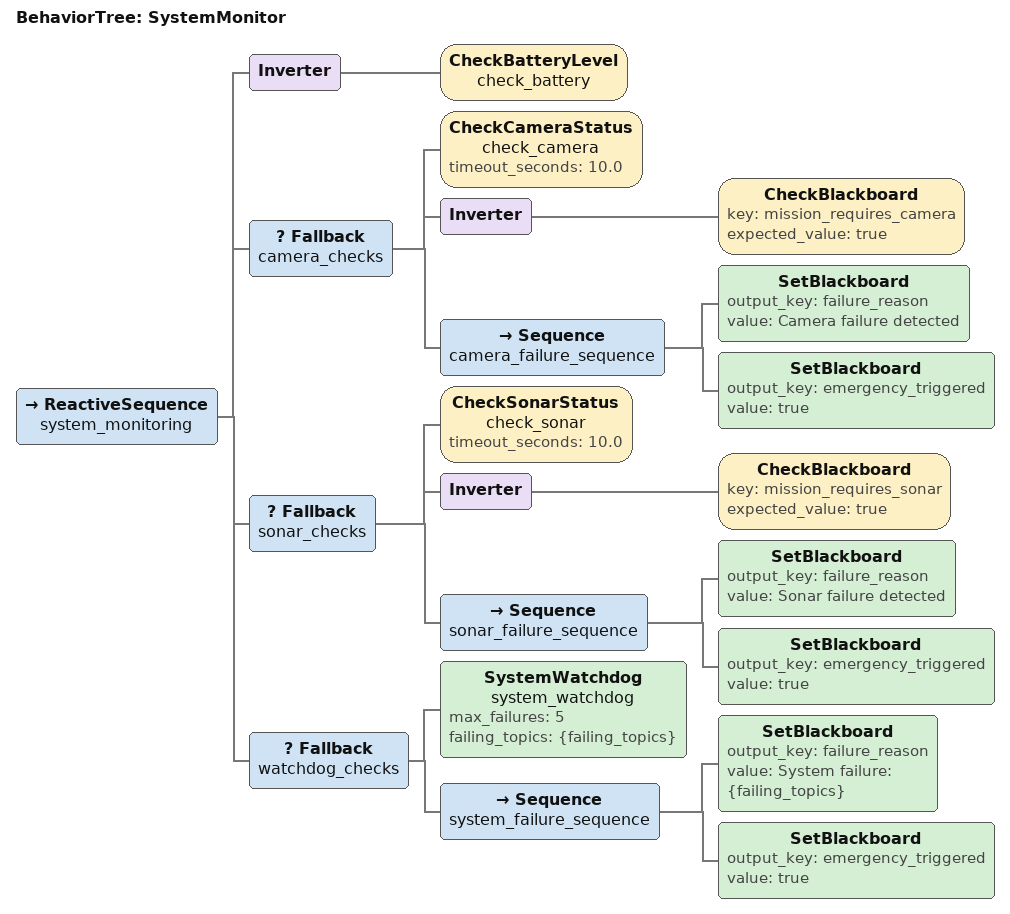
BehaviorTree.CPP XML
<?xml version="1.0" encoding="UTF-8"?>
<root BTCPP_format="4">
    <BehaviorTree ID="SystemMonitor">
        <ReactiveSequence name="system_monitoring">
            <!-- Battery check is always critical -->
            <Inverter>
                <CheckBatteryLevel name="check_battery" />
            </Inverter>

            <!-- Camera failure handling - only trigger emergency if camera is required -->
            <Fallback name="camera_checks">
                <!-- If camera check passes, continue -->
                <CheckCameraStatus name="check_camera" timeout_seconds="10.0" />

                <!-- If camera required flag is not set, continue anyway -->
                <Inverter>
                    <CheckBlackboard key="mission_requires_camera" expected_value="true"/>
                </Inverter>

                <!-- Otherwise (camera failed AND required), trigger emergency -->
                <Sequence name="camera_failure_sequence">
                    <SetBlackboard output_key="failure_reason" value="Camera failure detected" />
                    <SetBlackboard output_key="emergency_triggered" value="true" />
                </Sequence>
            </Fallback>

            <!-- Sonar failure handling - only trigger emergency if sonar is required -->
            <Fallback name="sonar_checks">
                <!-- If sonar check passes, continue -->
                <CheckSonarStatus name="check_sonar" timeout_seconds="10.0" />

                <!-- If sonar required flag is not set, continue anyway -->
                <Inverter>
                    <CheckBlackboard key="mission_requires_sonar" expected_value="true"/>
                </Inverter>

                <!-- Otherwise (sonar failed AND required), trigger emergency -->
                <Sequence name="sonar_failure_sequence">
                    <SetBlackboard output_key="failure_reason" value="Sonar failure detected" />
                    <SetBlackboard output_key="emergency_triggered" value="true" />
                </Sequence>
            </Fallback>

            <!-- Watchdog failures are always critical -->
            <Fallback name="watchdog_checks">
                <SystemWatchdog name="system_watchdog" max_failures="5" failing_topics="{failing_topics}" />
                <Sequence name="system_failure_sequence">
                    <SetBlackboard output_key="failure_reason" value="System failure: {failing_topics}" />
                    <SetBlackboard output_key="emergency_triggered" value="true" />
                </Sequence>
            </Fallback>
        </ReactiveSequence>
    </BehaviorTree>

</root>
